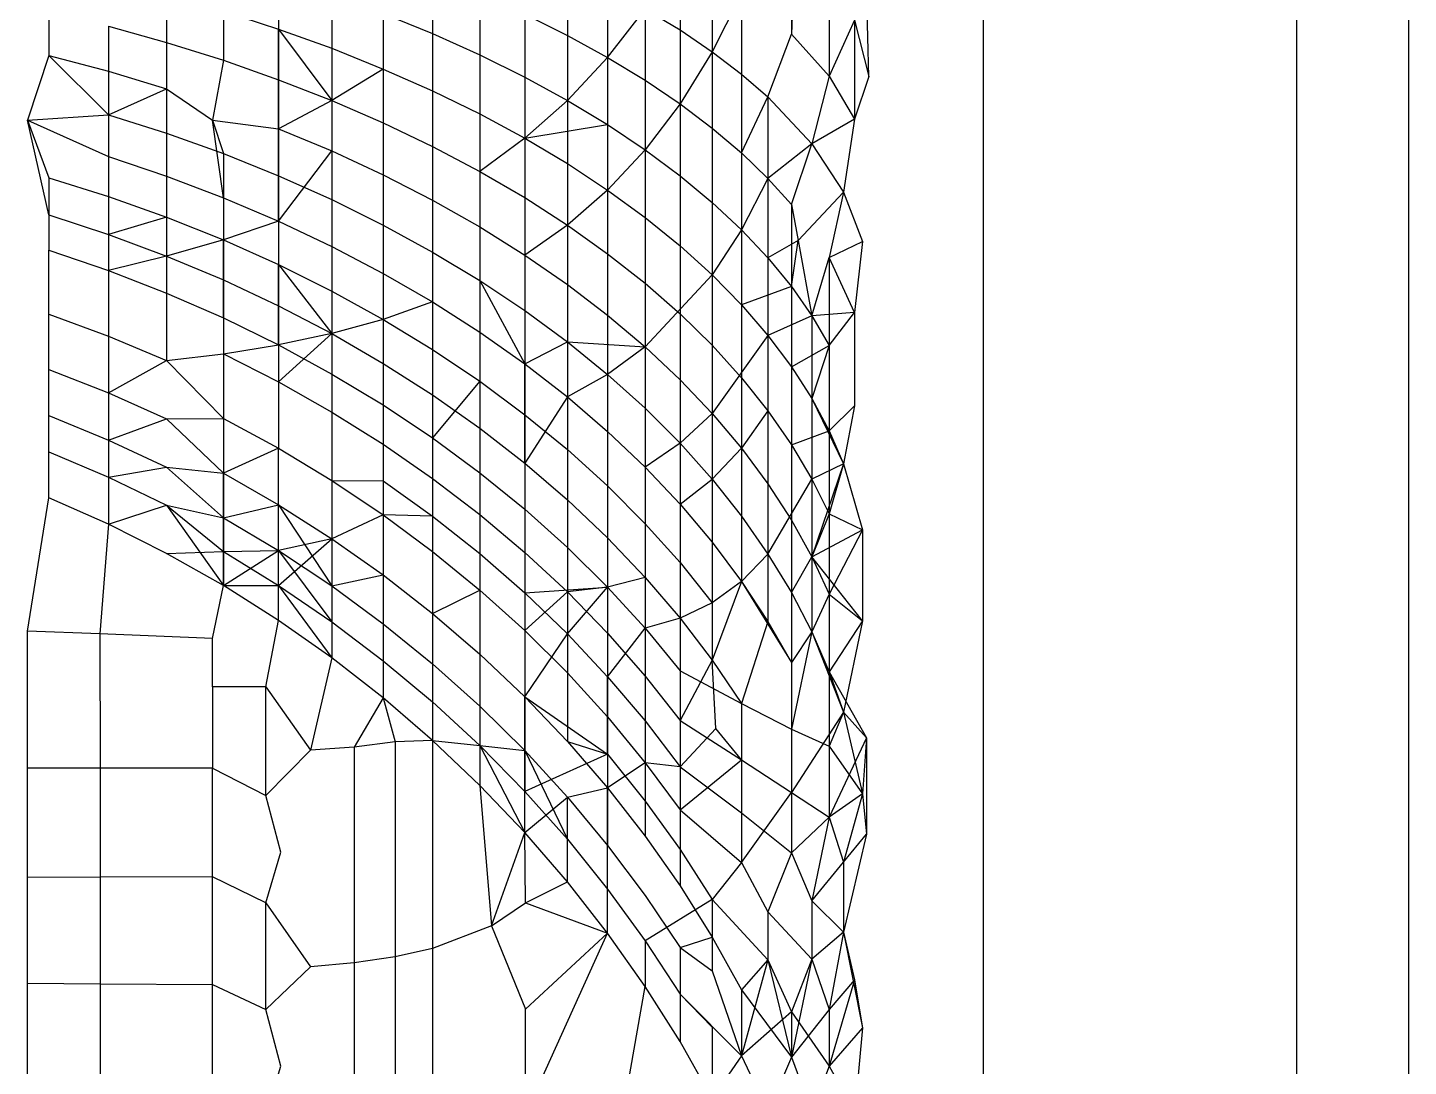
# Model space of a CAD drawing. Header units: inches. Extents: x 17 to 4615, y 5 to 3256.
# Drawn here: x 1650.593 to 1651.632, y 2416.099 to 2416.881 of the extents above; entities that cross this region are included whole.
import ezdxf

# ---------------------------------------------------------------- set-up
doc = ezdxf.new("R2010")
doc.units = ezdxf.units.IN
doc.header["$MEASUREMENT"] = 0

msp = doc.modelspace()

# ---------------------------------------------------------------- linework, layer by layer
for p, q in [((1651.6324, 2589.9496), (1651.6324, 2243.9862)), ((1651.5483, 2589.9138), (1651.5483, 2244.0227)), ((1651.3124, 2589.8133), (1651.3124, 2244.1249)), ((1651.1681, 2416.9421), (1651.1681, 2416.8762)), ((1651.0843, 2416.9359), (1651.0843, 2416.8794)), ((1650.7821, 2416.9193), (1650.7821, 2416.8801)), ((1650.8981, 2416.9209), (1650.8981, 2416.8767)), ((1650.9996, 2416.9254), (1650.9996, 2416.8753)), ((1651.1085, 2416.9216), (1651.1085, 2416.863)), ((1651.0298, 2416.9106), (1651.0298, 2416.8588)), ((1651.1697, 2416.9151), (1651.1681, 2416.8762)), ((1651.1966, 2416.9148), (1651.1966, 2416.8446)), ((1651.2265, 2416.8443), (1651.2247, 2416.9124)), ((1650.6979, 2416.906), (1650.6979, 2416.87)), ((1650.8222, 2416.906), (1650.8222, 2416.8656)), ((1650.9337, 2416.9064), (1650.9337, 2416.8607)), ((1651.1305, 2416.9068), (1651.1085, 2416.863)), ((1651.1305, 2416.9068), (1651.1305, 2416.8462)), ((1650.6092, 2416.8933), (1650.6092, 2416.8602)), ((1650.7406, 2416.8936), (1650.7406, 2416.8566)), ((1650.7406, 2416.8936), (1650.7821, 2416.8801)), ((1650.8609, 2416.8918), (1650.8609, 2416.85)), ((1650.8609, 2416.8918), (1650.8981, 2416.8767)), ((1650.9675, 2416.8912), (1650.9675, 2416.8439)), ((1650.9675, 2416.8912), (1650.9996, 2416.8753)), ((1651.0298, 2416.8588), (1651.058, 2416.8952)), ((1651.058, 2416.8952), (1651.058, 2416.8416)), ((1651.058, 2416.8952), (1651.0843, 2416.8794)), ((1650.6541, 2416.8823), (1650.6541, 2416.8483)), ((1650.6541, 2416.8823), (1650.6979, 2416.87)), ((1650.7821, 2416.8801), (1650.7821, 2416.842)), ((1650.7821, 2416.8801), (1650.8222, 2416.8656)), ((1650.7821, 2416.8051), (1650.7821, 2416.8801)), ((1650.7821, 2416.8801), (1650.8222, 2416.8263)), ((1651.0843, 2416.8794), (1651.0843, 2416.8239)), ((1651.0843, 2416.8794), (1651.1085, 2416.863)), ((1651.2157, 2416.8869), (1651.1966, 2416.8446)), ((1651.2157, 2416.8869), (1651.2157, 2416.8122)), ((1651.2157, 2416.8869), (1651.2265, 2416.8443)), ((1650.6979, 2416.87), (1650.6979, 2416.8352)), ((1650.6979, 2416.87), (1650.7406, 2416.8566)), ((1650.8981, 2416.8767), (1650.8981, 2416.8336)), ((1650.8981, 2416.8767), (1650.9337, 2416.8607)), ((1650.9996, 2416.8753), (1650.9996, 2416.8264)), ((1650.9996, 2416.8753), (1651.0298, 2416.8588)), ((1651.1504, 2416.8291), (1651.1681, 2416.8762)), ((1651.1681, 2416.8762), (1651.1966, 2416.8446)), ((1650.6092, 2416.8602), (1650.5933, 2416.8115)), ((1650.6092, 2416.8602), (1650.6541, 2416.8483)), ((1650.6541, 2416.8156), (1650.6092, 2416.8602)), ((1650.7406, 2416.8566), (1650.7324, 2416.8115)), ((1650.7406, 2416.8566), (1650.7821, 2416.842)), ((1650.8222, 2416.8656), (1650.8222, 2416.8263)), ((1650.8222, 2416.8656), (1650.8609, 2416.85)), ((1650.9337, 2416.8607), (1650.9337, 2416.8162)), ((1650.9337, 2416.8607), (1650.9675, 2416.8439)), ((1650.9996, 2416.8264), (1651.0298, 2416.8588)), ((1651.0298, 2416.8588), (1651.0298, 2416.8082)), ((1651.0298, 2416.8588), (1651.058, 2416.8416)), ((1651.1085, 2416.863), (1651.0843, 2416.8239)), ((1651.1085, 2416.863), (1651.1085, 2416.8056)), ((1651.1085, 2416.863), (1651.1305, 2416.8462)), ((1650.6541, 2416.8483), (1650.6541, 2416.8156)), ((1650.6541, 2416.8483), (1650.6979, 2416.8352)), ((1650.8609, 2416.85), (1650.8222, 2416.8263)), ((1650.8609, 2416.85), (1650.8609, 2416.8095)), ((1650.8609, 2416.85), (1650.8981, 2416.8336)), ((1651.1305, 2416.8462), (1651.1305, 2416.7869)), ((1651.1305, 2416.8462), (1651.1504, 2416.8291)), ((1650.6541, 2416.8156), (1650.6979, 2416.8352)), ((1650.6979, 2416.8352), (1650.6979, 2416.8016)), ((1650.6979, 2416.8352), (1650.7324, 2416.8115)), ((1650.7821, 2416.842), (1650.7821, 2416.8051)), ((1650.7821, 2416.842), (1650.8222, 2416.8263)), ((1650.9675, 2416.8439), (1650.9675, 2416.7979)), ((1650.9675, 2416.8439), (1650.9996, 2416.8264)), ((1651.058, 2416.8416), (1651.058, 2416.7893)), ((1651.058, 2416.8416), (1651.0843, 2416.8239)), ((1651.1966, 2416.8446), (1651.1835, 2416.7937)), ((1651.1966, 2416.8446), (1651.2157, 2416.8122)), ((1651.2265, 2416.8443), (1651.2157, 2416.8122)), ((1650.8222, 2416.8263), (1650.7821, 2416.8051)), ((1650.8222, 2416.8263), (1650.8222, 2416.7883)), ((1650.8222, 2416.8263), (1650.8609, 2416.8095)), ((1650.8981, 2416.8336), (1650.8981, 2416.7917)), ((1650.8981, 2416.8336), (1650.9337, 2416.8162)), ((1650.9675, 2416.7979), (1650.9996, 2416.8264)), ((1650.9996, 2416.8264), (1650.9996, 2416.7788)), ((1650.9996, 2416.8264), (1651.0298, 2416.8082)), ((1651.1305, 2416.7869), (1651.1504, 2416.8291)), ((1651.1504, 2416.8291), (1651.1504, 2416.7677)), ((1651.1504, 2416.8291), (1651.1835, 2416.7937)), ((1650.5933, 2416.8115), (1650.6541, 2416.8156)), ((1650.6541, 2416.8156), (1650.6541, 2416.7842)), ((1650.6541, 2416.8156), (1650.6979, 2416.8016)), ((1650.6541, 2416.8156), (1650.6541, 2416.7541)), ((1650.9337, 2416.8162), (1650.9337, 2416.7729)), ((1650.9337, 2416.8162), (1650.9675, 2416.7979)), ((1651.0843, 2416.8239), (1651.058, 2416.7893)), ((1651.0843, 2416.8239), (1651.0843, 2416.7697)), ((1651.0843, 2416.8239), (1651.1085, 2416.8056)), ((1650.5933, 2416.8115), (1650.6092, 2416.7682)), ((1650.5933, 2416.8115), (1650.6541, 2416.7842)), ((1650.6092, 2416.7402), (1650.5933, 2416.8115)), ((1650.7324, 2416.8115), (1650.7406, 2416.7863)), ((1650.7324, 2416.8115), (1650.7821, 2416.8051)), ((1650.7406, 2416.7531), (1650.7324, 2416.8115)), ((1650.7821, 2416.8051), (1650.7821, 2416.7696)), ((1650.7821, 2416.8051), (1650.8222, 2416.7883)), ((1650.7821, 2416.7355), (1650.7821, 2416.8051)), ((1650.8609, 2416.8095), (1650.8609, 2416.7703)), ((1650.8609, 2416.8095), (1650.8981, 2416.7917)), ((1650.9675, 2416.7979), (1651.0298, 2416.8082)), ((1651.0298, 2416.8082), (1651.0298, 2416.7589)), ((1651.0298, 2416.8082), (1651.058, 2416.7893)), ((1651.1085, 2416.8056), (1651.1085, 2416.7496)), ((1651.1085, 2416.8056), (1651.1305, 2416.7869)), ((1651.2157, 2416.8122), (1651.1835, 2416.7937)), ((1651.2157, 2416.8122), (1651.2073, 2416.7573)), ((1650.6979, 2416.8016), (1650.6979, 2416.7693)), ((1650.6979, 2416.8016), (1650.7406, 2416.7863)), ((1650.9675, 2416.7979), (1650.9337, 2416.7729)), ((1650.9675, 2416.7979), (1650.9675, 2416.7532)), ((1650.9675, 2416.7979), (1650.9996, 2416.7788)), ((1651.1835, 2416.7937), (1651.1504, 2416.7677)), ((1651.1681, 2416.7481), (1651.1835, 2416.7937)), ((1651.1835, 2416.7937), (1651.2073, 2416.7573)), ((1650.6541, 2416.7842), (1650.6541, 2416.7541)), ((1650.6541, 2416.7842), (1650.6979, 2416.7693)), ((1650.7406, 2416.7863), (1650.7406, 2416.7531)), ((1650.7406, 2416.7863), (1650.7821, 2416.7696)), ((1650.7821, 2416.7355), (1650.8222, 2416.7883)), ((1650.8222, 2416.7883), (1650.8222, 2416.7517)), ((1650.8222, 2416.7883), (1650.8609, 2416.7703)), ((1650.8981, 2416.7917), (1650.8981, 2416.7512)), ((1650.8981, 2416.7917), (1650.9337, 2416.7729)), ((1651.058, 2416.7893), (1651.0298, 2416.7589)), ((1651.058, 2416.7893), (1651.058, 2416.7383)), ((1651.058, 2416.7893), (1651.0843, 2416.7697)), ((1651.1305, 2416.7869), (1651.1305, 2416.7289)), ((1651.1305, 2416.7869), (1651.1504, 2416.7677)), ((1650.9337, 2416.7729), (1650.9337, 2416.7311)), ((1650.9337, 2416.7729), (1650.9675, 2416.7532)), ((1650.9996, 2416.7788), (1650.9996, 2416.7325)), ((1650.9996, 2416.7788), (1651.0298, 2416.7589)), ((1650.6092, 2416.7682), (1650.6092, 2416.7402)), ((1650.6092, 2416.7682), (1650.6541, 2416.7541)), ((1650.6979, 2416.7693), (1650.6979, 2416.7385)), ((1650.6979, 2416.7693), (1650.7406, 2416.7531)), ((1650.7821, 2416.7696), (1650.7821, 2416.7355)), ((1650.7821, 2416.7696), (1650.8222, 2416.7517)), ((1650.8609, 2416.7703), (1650.8609, 2416.7325)), ((1650.8609, 2416.7703), (1650.8981, 2416.7512)), ((1651.0843, 2416.7697), (1651.0843, 2416.7169)), ((1651.0843, 2416.7697), (1651.1085, 2416.7496)), ((1651.1504, 2416.7677), (1651.1305, 2416.7289)), ((1651.1504, 2416.7677), (1651.1504, 2416.7078)), ((1651.1504, 2416.7677), (1651.1681, 2416.7481)), ((1650.6541, 2416.7541), (1650.6541, 2416.7255)), ((1650.6541, 2416.7541), (1650.6979, 2416.7385)), ((1650.7406, 2416.7531), (1650.7406, 2416.7214)), ((1650.7406, 2416.7531), (1650.7821, 2416.7355)), ((1650.9675, 2416.7532), (1650.9675, 2416.7099)), ((1650.9675, 2416.7532), (1650.9996, 2416.7325)), ((1651.0298, 2416.7589), (1650.9996, 2416.7325)), ((1651.0298, 2416.7589), (1651.0298, 2416.711)), ((1651.0298, 2416.7589), (1651.058, 2416.7383)), ((1651.2073, 2416.7573), (1651.1731, 2416.721)), ((1651.2073, 2416.7573), (1651.1966, 2416.708)), ((1651.2073, 2416.7573), (1651.2217, 2416.7201)), ((1650.8222, 2416.7517), (1650.8222, 2416.7165)), ((1650.8222, 2416.7517), (1650.8609, 2416.7325)), ((1650.8981, 2416.7512), (1650.8981, 2416.7122)), ((1650.8981, 2416.7512), (1650.9337, 2416.7311)), ((1651.1085, 2416.7496), (1651.1085, 2416.695)), ((1651.1085, 2416.7496), (1651.1305, 2416.7289)), ((1651.1681, 2416.7481), (1651.1681, 2416.6862)), ((1651.1681, 2416.7481), (1651.1731, 2416.721)), ((1650.6092, 2416.7402), (1650.6092, 2416.7137)), ((1650.6092, 2416.7402), (1650.6541, 2416.7255)), ((1650.6979, 2416.7385), (1650.6541, 2416.7255)), ((1650.6979, 2416.7385), (1650.6979, 2416.7091)), ((1650.6979, 2416.7385), (1650.7406, 2416.7214)), ((1650.7821, 2416.7355), (1650.7406, 2416.7214)), ((1650.7821, 2416.7355), (1650.7821, 2416.7028)), ((1650.7821, 2416.7355), (1650.8222, 2416.7165)), ((1650.8609, 2416.7325), (1650.8609, 2416.6962)), ((1650.8609, 2416.7325), (1650.8981, 2416.7122)), ((1650.8609, 2416.7325), (1650.8609, 2416.6615)), ((1650.9996, 2416.7325), (1650.9675, 2416.7099)), ((1650.9996, 2416.7325), (1650.9996, 2416.6878)), ((1650.9996, 2416.7325), (1651.0298, 2416.711)), ((1651.058, 2416.7383), (1651.058, 2416.6887)), ((1651.058, 2416.7383), (1651.0843, 2416.7169)), ((1650.6541, 2416.7255), (1650.6541, 2416.6983)), ((1650.6541, 2416.7255), (1650.6979, 2416.7091)), ((1650.7406, 2416.7214), (1650.6979, 2416.7091)), ((1650.7406, 2416.7214), (1650.7406, 2416.6912)), ((1650.7406, 2416.7214), (1650.7821, 2416.7028)), ((1650.7406, 2416.6626), (1650.7406, 2416.7214)), ((1650.9337, 2416.7311), (1650.9337, 2416.6907)), ((1650.9337, 2416.7311), (1650.9675, 2416.7099)), ((1651.1305, 2416.7289), (1651.1085, 2416.695)), ((1651.1305, 2416.7289), (1651.1305, 2416.6724)), ((1651.1305, 2416.7289), (1651.1504, 2416.7078)), ((1651.1731, 2416.721), (1651.1504, 2416.7078)), ((1651.1681, 2416.6862), (1651.1731, 2416.721)), ((1651.1731, 2416.721), (1651.1835, 2416.6642)), ((1650.6092, 2416.7137), (1650.6541, 2416.6983)), ((1650.6092, 2416.6654), (1650.6092, 2416.7137)), ((1650.8222, 2416.7165), (1650.8222, 2416.6828)), ((1650.8222, 2416.7165), (1650.8609, 2416.6962)), ((1650.8222, 2416.7165), (1650.8222, 2416.6508)), ((1650.8981, 2416.7122), (1650.8981, 2416.6747)), ((1650.8981, 2416.7122), (1650.9337, 2416.6907)), ((1651.0298, 2416.711), (1651.0298, 2416.6647)), ((1651.0298, 2416.711), (1651.058, 2416.6887)), ((1651.0843, 2416.7169), (1651.0843, 2416.6657)), ((1651.0843, 2416.7169), (1651.1085, 2416.695)), ((1651.1966, 2416.708), (1651.2217, 2416.7201)), ((1651.2217, 2416.7201), (1651.2157, 2416.6668)), ((1650.6979, 2416.7091), (1650.6541, 2416.6983)), ((1650.6979, 2416.7091), (1650.6979, 2416.6813)), ((1650.6979, 2416.7091), (1650.7406, 2416.6912)), ((1650.7821, 2416.7028), (1650.7821, 2416.6717)), ((1650.7821, 2416.7028), (1650.8222, 2416.6828)), ((1650.7821, 2416.6423), (1650.7821, 2416.7028)), ((1650.7821, 2416.7028), (1650.8222, 2416.6508)), ((1650.9675, 2416.7099), (1650.9675, 2416.6682)), ((1650.9675, 2416.7099), (1650.9996, 2416.6878)), ((1651.1504, 2416.7078), (1651.1504, 2416.6494)), ((1651.1504, 2416.7078), (1651.1681, 2416.6862)), ((1651.1835, 2416.6642), (1651.1966, 2416.708)), ((1651.1966, 2416.708), (1651.1966, 2416.6419)), ((1651.2157, 2416.6668), (1651.1966, 2416.708)), ((1650.6541, 2416.6983), (1650.6541, 2416.6489)), ((1650.6541, 2416.6983), (1650.6979, 2416.6813)), ((1650.7406, 2416.6912), (1650.7406, 2416.6626)), ((1650.7406, 2416.6912), (1650.7821, 2416.6717)), ((1650.8609, 2416.6962), (1650.8609, 2416.6615)), ((1650.8609, 2416.6962), (1650.8981, 2416.6747)), ((1650.9337, 2416.6907), (1650.9337, 2416.6519)), ((1650.9337, 2416.6907), (1650.9675, 2416.6682)), ((1650.9337, 2416.6907), (1650.9675, 2416.6281)), ((1651.1085, 2416.695), (1651.058, 2416.6408)), ((1651.1085, 2416.695), (1651.1085, 2416.642)), ((1651.1085, 2416.695), (1651.1305, 2416.6724)), ((1650.6979, 2416.6813), (1650.6979, 2416.6305)), ((1650.6979, 2416.6813), (1650.7406, 2416.6626)), ((1650.8222, 2416.6828), (1650.8222, 2416.6508)), ((1650.8222, 2416.6828), (1650.8609, 2416.6615)), ((1650.9996, 2416.6878), (1650.9996, 2416.6446)), ((1650.9996, 2416.6878), (1651.0298, 2416.6647)), ((1651.058, 2416.6887), (1651.058, 2416.6408)), ((1651.058, 2416.6887), (1651.0843, 2416.6657)), ((1651.1681, 2416.6862), (1651.1305, 2416.6724)), ((1651.1681, 2416.6862), (1651.1681, 2416.6258)), ((1651.1681, 2416.6862), (1651.1835, 2416.6642)), ((1650.7821, 2416.6717), (1650.7821, 2416.6423)), ((1650.7821, 2416.6717), (1650.8222, 2416.6508)), ((1650.8981, 2416.6747), (1650.8609, 2416.6615)), ((1650.8981, 2416.6747), (1650.8981, 2416.6388)), ((1650.8981, 2416.6747), (1650.9337, 2416.6519)), ((1651.1305, 2416.6724), (1651.1305, 2416.6176)), ((1651.1305, 2416.6724), (1651.1504, 2416.6494)), ((1650.6092, 2416.6654), (1650.6541, 2416.6489)), ((1650.6092, 2416.6237), (1650.6092, 2416.6654)), ((1650.7406, 2416.6626), (1650.7406, 2416.6356)), ((1650.7406, 2416.6626), (1650.7821, 2416.6423)), ((1650.8609, 2416.6615), (1650.8222, 2416.6508)), ((1650.8609, 2416.6615), (1650.8609, 2416.6284)), ((1650.8609, 2416.6615), (1650.8981, 2416.6388)), ((1650.9675, 2416.6682), (1650.9675, 2416.6281)), ((1650.9675, 2416.6682), (1650.9996, 2416.6446)), ((1651.0298, 2416.6647), (1651.0298, 2416.62)), ((1651.0298, 2416.6647), (1651.058, 2416.6408)), ((1651.0843, 2416.6657), (1651.0843, 2416.6161)), ((1651.0843, 2416.6657), (1651.1085, 2416.642)), ((1651.1835, 2416.6642), (1651.1504, 2416.6494)), ((1651.2157, 2416.6668), (1651.1835, 2416.6642)), ((1651.1835, 2416.6642), (1651.1835, 2416.6019)), ((1651.1835, 2416.6642), (1651.1966, 2416.6419)), ((1651.1966, 2416.6419), (1651.2157, 2416.6668)), ((1651.2157, 2416.6668), (1651.2157, 2416.5965)), ((1650.6541, 2416.6489), (1650.6979, 2416.6305)), ((1650.6541, 2416.6489), (1650.6541, 2416.6062)), ((1650.8222, 2416.6508), (1650.7821, 2416.6423)), ((1650.7821, 2416.6145), (1650.8222, 2416.6508)), ((1650.8222, 2416.6508), (1650.8222, 2416.6204)), ((1650.8222, 2416.6508), (1650.8609, 2416.6284)), ((1650.9337, 2416.6519), (1650.9337, 2416.6149)), ((1650.9337, 2416.6519), (1650.9675, 2416.6281)), ((1651.1504, 2416.6494), (1651.1085, 2416.5907)), ((1651.1504, 2416.6494), (1651.1504, 2416.5927)), ((1651.1504, 2416.6494), (1651.1681, 2416.6258)), ((1650.7406, 2416.6356), (1650.7821, 2416.6423)), ((1650.7821, 2416.6423), (1650.7821, 2416.6145)), ((1650.7821, 2416.6423), (1650.8222, 2416.6204)), ((1650.8981, 2416.6388), (1650.8981, 2416.6047)), ((1650.8981, 2416.6388), (1650.9337, 2416.6149)), ((1650.9675, 2416.6281), (1650.9996, 2416.6446)), ((1650.9996, 2416.6446), (1650.9996, 2416.6031)), ((1650.9996, 2416.6446), (1651.0298, 2416.62)), ((1650.9996, 2416.6446), (1651.058, 2416.6408)), ((1651.058, 2416.6408), (1651.0298, 2416.62)), ((1651.058, 2416.6408), (1651.058, 2416.5946)), ((1651.058, 2416.6408), (1651.0843, 2416.6161)), ((1651.1085, 2416.642), (1651.1085, 2416.5907)), ((1651.1085, 2416.642), (1651.1305, 2416.6176)), ((1651.1681, 2416.6258), (1651.1966, 2416.6419)), ((1651.1966, 2416.6419), (1651.1835, 2416.6019)), ((1651.1966, 2416.6419), (1651.1966, 2416.5776)), ((1650.6541, 2416.6062), (1650.6979, 2416.6305)), ((1650.6979, 2416.6305), (1650.7406, 2416.6356)), ((1650.6979, 2416.6305), (1650.7406, 2416.587)), ((1650.7406, 2416.6356), (1650.7821, 2416.6145)), ((1650.7406, 2416.6356), (1650.7406, 2416.587)), ((1650.8609, 2416.6284), (1650.8609, 2416.5971)), ((1650.8609, 2416.6284), (1650.8981, 2416.6047)), ((1650.9675, 2416.6281), (1650.9675, 2416.5897)), ((1650.9675, 2416.6281), (1650.9996, 2416.6031)), ((1650.9675, 2416.5532), (1650.9675, 2416.6281)), ((1650.6092, 2416.6237), (1650.6541, 2416.6062)), ((1650.6092, 2416.5891), (1650.6092, 2416.6237)), ((1650.8222, 2416.6204), (1650.8222, 2416.5918)), ((1650.8222, 2416.6204), (1650.8609, 2416.5971)), ((1651.0298, 2416.62), (1650.9996, 2416.6031)), ((1651.0298, 2416.62), (1651.0298, 2416.5771)), ((1651.0298, 2416.62), (1651.058, 2416.5946)), ((1651.1305, 2416.6176), (1651.1305, 2416.5645)), ((1651.1305, 2416.6176), (1651.1504, 2416.5927)), ((1651.1681, 2416.6258), (1651.1681, 2416.5672)), ((1651.1681, 2416.6258), (1651.1835, 2416.6019)), ((1650.7821, 2416.6145), (1650.7821, 2416.5645)), ((1650.7821, 2416.6145), (1650.8222, 2416.5918)), ((1650.9337, 2416.6149), (1650.8981, 2416.5723)), ((1650.9337, 2416.6149), (1650.9337, 2416.5796)), ((1650.9337, 2416.6149), (1650.9675, 2416.5897)), ((1650.9337, 2416.6149), (1650.9337, 2416.5461)), ((1651.0843, 2416.6161), (1651.0843, 2416.5683)), ((1651.0843, 2416.6161), (1651.1085, 2416.5907)), ((1650.6541, 2416.6062), (1650.6979, 2416.5867)), ((1650.6541, 2416.6062), (1650.6541, 2416.5707)), ((1650.8609, 2416.5971), (1650.8609, 2416.5676)), ((1650.8609, 2416.5971), (1650.8981, 2416.5723)), ((1650.8981, 2416.6047), (1650.8981, 2416.5723)), ((1650.8981, 2416.6047), (1650.9337, 2416.5796)), ((1650.9996, 2416.6031), (1650.9675, 2416.5532)), ((1650.9996, 2416.6031), (1650.9996, 2416.5635)), ((1650.9996, 2416.6031), (1651.0298, 2416.5771)), ((1651.1835, 2416.6019), (1651.1835, 2416.5413)), ((1651.1835, 2416.6019), (1651.1966, 2416.5776)), ((1651.1835, 2416.6019), (1651.2073, 2416.5529)), ((1651.2157, 2416.5965), (1651.1966, 2416.5776)), ((1651.2157, 2416.5965), (1651.2073, 2416.5529)), ((1650.6092, 2416.5891), (1650.6541, 2416.5707)), ((1650.6092, 2416.5618), (1650.6092, 2416.5891)), ((1650.6541, 2416.5707), (1650.6979, 2416.5867)), ((1650.6979, 2416.5867), (1650.7406, 2416.587)), ((1650.6979, 2416.5867), (1650.7406, 2416.5457)), ((1650.7406, 2416.587), (1650.7821, 2416.5645)), ((1650.7406, 2416.587), (1650.7406, 2416.5457)), ((1650.8222, 2416.5918), (1650.8222, 2416.5402)), ((1650.8222, 2416.5918), (1650.8609, 2416.5676)), ((1650.9675, 2416.5897), (1650.9675, 2416.5532)), ((1650.9675, 2416.5897), (1650.9996, 2416.5635)), ((1651.058, 2416.5946), (1651.058, 2416.5502)), ((1651.058, 2416.5946), (1651.0843, 2416.5683)), ((1651.1085, 2416.5907), (1651.0843, 2416.5683)), ((1651.1085, 2416.5907), (1651.1085, 2416.5412)), ((1651.1085, 2416.5907), (1651.1305, 2416.5645)), ((1651.1504, 2416.5927), (1651.1305, 2416.5645)), ((1651.1504, 2416.5927), (1651.1504, 2416.5378)), ((1651.1504, 2416.5927), (1651.1681, 2416.5672)), ((1650.9337, 2416.5796), (1650.9337, 2416.5461)), ((1650.9337, 2416.5796), (1650.9675, 2416.5532)), ((1651.0298, 2416.5771), (1651.0298, 2416.5361)), ((1651.0298, 2416.5771), (1651.058, 2416.5502)), ((1651.1681, 2416.5672), (1651.1966, 2416.5776)), ((1651.1966, 2416.5776), (1651.1966, 2416.5151)), ((1651.1966, 2416.5776), (1651.2073, 2416.5529)), ((1650.6541, 2416.5707), (1650.6979, 2416.5503)), ((1650.6541, 2416.5707), (1650.6541, 2416.5427)), ((1650.8609, 2416.5676), (1650.8609, 2416.54)), ((1650.8609, 2416.5676), (1650.8981, 2416.5418)), ((1650.8609, 2416.5676), (1650.8609, 2416.5143)), ((1650.8981, 2416.5723), (1650.8981, 2416.5418)), ((1650.8981, 2416.5723), (1650.9337, 2416.5461)), ((1650.8981, 2416.5723), (1650.8981, 2416.5133)), ((1651.0843, 2416.5683), (1651.058, 2416.5502)), ((1651.0843, 2416.5683), (1651.0843, 2416.5223)), ((1651.0843, 2416.5683), (1651.1085, 2416.5412)), ((1651.1681, 2416.5672), (1651.1681, 2416.5105)), ((1651.1681, 2416.5672), (1651.1835, 2416.5413)), ((1650.6092, 2416.5618), (1650.6541, 2416.5427)), ((1650.6092, 2416.5272), (1650.6092, 2416.5618)), ((1650.7821, 2416.5645), (1650.7406, 2416.5457)), ((1650.7821, 2416.5645), (1650.8222, 2416.5402)), ((1650.7821, 2416.522), (1650.7821, 2416.5645)), ((1650.9996, 2416.5635), (1650.9996, 2416.5257)), ((1650.9996, 2416.5635), (1651.0298, 2416.5361)), ((1651.1305, 2416.5645), (1651.1085, 2416.5412)), ((1651.1305, 2416.5645), (1651.1305, 2416.5134)), ((1651.1305, 2416.5645), (1651.1504, 2416.5378)), ((1650.6541, 2416.5427), (1650.6979, 2416.5503)), ((1650.6979, 2416.5503), (1650.7406, 2416.5122)), ((1650.6979, 2416.5503), (1650.7406, 2416.5457)), ((1650.7406, 2416.5457), (1650.7821, 2416.522)), ((1650.7406, 2416.5122), (1650.7406, 2416.5457)), ((1650.7406, 2416.5457), (1650.7406, 2416.4868)), ((1650.9337, 2416.5461), (1650.9337, 2416.5147)), ((1650.9337, 2416.5461), (1650.9675, 2416.5187)), ((1650.9675, 2416.5532), (1650.9675, 2416.5187)), ((1650.9675, 2416.5532), (1650.9996, 2416.5257)), ((1651.058, 2416.5502), (1651.058, 2416.5077)), ((1651.058, 2416.5502), (1651.0843, 2416.5223)), ((1651.2073, 2416.5529), (1651.1835, 2416.4828)), ((1651.2073, 2416.5529), (1651.1835, 2416.5413)), ((1651.2073, 2416.5529), (1651.1966, 2416.5151)), ((1651.2073, 2416.5529), (1651.2217, 2416.503)), ((1650.6541, 2416.5427), (1650.6979, 2416.5216)), ((1650.6541, 2416.5427), (1650.6541, 2416.5073)), ((1650.8222, 2416.5402), (1650.8609, 2416.5143)), ((1650.8222, 2416.5402), (1650.8609, 2416.54)), ((1650.8222, 2416.5402), (1650.8222, 2416.4964)), ((1650.8609, 2416.54), (1650.8609, 2416.5143)), ((1650.8609, 2416.54), (1650.8981, 2416.5133)), ((1650.8981, 2416.5418), (1650.8981, 2416.5133)), ((1650.8981, 2416.5418), (1650.9337, 2416.5147)), ((1651.0298, 2416.5361), (1651.0298, 2416.497)), ((1651.0298, 2416.5361), (1651.058, 2416.5077)), ((1651.0843, 2416.5223), (1651.1085, 2416.5412)), ((1651.1085, 2416.5412), (1651.1085, 2416.4937)), ((1651.1085, 2416.5412), (1651.1305, 2416.5134)), ((1651.1504, 2416.4849), (1651.1835, 2416.5413)), ((1651.1504, 2416.5378), (1651.1504, 2416.4849)), ((1651.1504, 2416.5378), (1651.1681, 2416.5105)), ((1651.1835, 2416.5413), (1651.1835, 2416.4828)), ((1651.1835, 2416.5413), (1651.1966, 2416.5151)), ((1650.5933, 2416.4268), (1650.6092, 2416.5272)), ((1650.6541, 2416.5073), (1650.6092, 2416.5272)), ((1650.9996, 2416.5257), (1650.9996, 2416.4899)), ((1650.9996, 2416.5257), (1651.0298, 2416.497)), ((1650.6541, 2416.5073), (1650.6979, 2416.5216)), ((1650.6979, 2416.5216), (1650.7406, 2416.4868)), ((1650.6979, 2416.5216), (1650.7406, 2416.5122)), ((1650.6979, 2416.5216), (1650.7406, 2416.4611)), ((1650.7406, 2416.5122), (1650.7821, 2416.522)), ((1650.7821, 2416.522), (1650.8222, 2416.4964)), ((1650.7821, 2416.522), (1650.8222, 2416.4609)), ((1650.7821, 2416.4875), (1650.7821, 2416.522)), ((1650.8609, 2416.5143), (1650.8222, 2416.4964)), ((1650.8609, 2416.5143), (1650.8981, 2416.4868)), ((1650.8981, 2416.5133), (1650.8609, 2416.5143)), ((1650.8609, 2416.5143), (1650.8609, 2416.4691)), ((1650.8981, 2416.5133), (1650.8981, 2416.4868)), ((1650.8981, 2416.5133), (1650.9337, 2416.4852)), ((1650.9337, 2416.5147), (1650.9337, 2416.4852)), ((1650.9337, 2416.5147), (1650.9675, 2416.4861)), ((1650.9675, 2416.5187), (1650.9675, 2416.4861)), ((1650.9675, 2416.5187), (1650.9996, 2416.4899)), ((1650.9675, 2416.5187), (1650.9675, 2416.4556)), ((1651.0843, 2416.5223), (1651.0843, 2416.4784)), ((1651.0843, 2416.5223), (1651.1085, 2416.4937)), ((1651.1305, 2416.5134), (1651.1305, 2416.4642)), ((1651.1305, 2416.5134), (1651.1504, 2416.4849)), ((1651.1966, 2416.5151), (1651.1835, 2416.4828)), ((1651.1966, 2416.5151), (1651.1966, 2416.4546)), ((1651.1966, 2416.5151), (1651.2217, 2416.503)), ((1650.6541, 2416.5073), (1650.6477, 2416.4247)), ((1650.6979, 2416.4853), (1650.6541, 2416.5073)), ((1650.7406, 2416.5122), (1650.7821, 2416.4875)), ((1650.7406, 2416.4611), (1650.7406, 2416.5122)), ((1650.7406, 2416.5122), (1650.7406, 2416.4868)), ((1651.058, 2416.5077), (1651.058, 2416.4673)), ((1651.058, 2416.5077), (1651.0843, 2416.4784)), ((1651.1681, 2416.5105), (1651.1681, 2416.4558)), ((1651.1681, 2416.5105), (1651.1835, 2416.4828)), ((1651.1835, 2416.4828), (1651.2217, 2416.503)), ((1651.2217, 2416.503), (1651.1966, 2416.4546)), ((1651.2217, 2416.503), (1651.2217, 2416.4345)), ((1650.8222, 2416.4964), (1650.7821, 2416.4875)), ((1650.7821, 2416.4613), (1650.8222, 2416.4964)), ((1650.8222, 2416.4964), (1650.8609, 2416.4691)), ((1650.8222, 2416.4964), (1650.8222, 2416.4609)), ((1651.0298, 2416.497), (1651.0298, 2416.46)), ((1651.0298, 2416.497), (1651.058, 2416.4673)), ((1651.1085, 2416.4937), (1651.1085, 2416.4482)), ((1651.1085, 2416.4937), (1651.1305, 2416.4642)), ((1650.6979, 2416.4853), (1650.7406, 2416.4868)), ((1650.7406, 2416.4611), (1650.6979, 2416.4853)), ((1650.7406, 2416.4611), (1650.7821, 2416.4875)), ((1650.7406, 2416.4868), (1650.7821, 2416.4875)), ((1650.7406, 2416.4868), (1650.7821, 2416.4613)), ((1650.7406, 2416.4868), (1650.7406, 2416.4611)), ((1650.7821, 2416.4875), (1650.8222, 2416.4609)), ((1650.7821, 2416.4875), (1650.8222, 2416.4339)), ((1650.7821, 2416.4613), (1650.7821, 2416.4875)), ((1650.8981, 2416.4868), (1650.9337, 2416.4578)), ((1650.8981, 2416.4868), (1650.8981, 2416.4401)), ((1650.9337, 2416.4852), (1650.9337, 2416.4578)), ((1650.9337, 2416.4852), (1650.9675, 2416.4556)), ((1650.9675, 2416.4861), (1650.9675, 2416.4556)), ((1650.9675, 2416.4861), (1650.9996, 2416.4563)), ((1650.9996, 2416.4899), (1650.9996, 2416.4563)), ((1650.9996, 2416.4899), (1651.0298, 2416.46)), ((1651.1504, 2416.4849), (1651.1305, 2416.4642)), ((1651.1504, 2416.4849), (1651.1504, 2416.4341)), ((1651.1504, 2416.4849), (1651.1681, 2416.4558)), ((1651.1681, 2416.4558), (1651.1835, 2416.4828)), ((1651.1835, 2416.4828), (1651.1835, 2416.4263)), ((1651.1835, 2416.4828), (1651.1966, 2416.4546)), ((1651.2217, 2416.4345), (1651.1835, 2416.4828)), ((1651.0843, 2416.4784), (1651.0843, 2416.4366)), ((1651.0843, 2416.4784), (1651.1085, 2416.4482)), ((1650.7324, 2416.4213), (1650.7406, 2416.4611)), ((1650.7406, 2416.4611), (1650.7821, 2416.4613)), ((1650.7821, 2416.4349), (1650.7406, 2416.4611)), ((1650.7821, 2416.4613), (1650.8222, 2416.4339)), ((1650.7821, 2416.4613), (1650.8222, 2416.4067)), ((1650.7821, 2416.4349), (1650.7821, 2416.4613)), ((1650.8222, 2416.4609), (1650.8609, 2416.4691)), ((1650.8609, 2416.4691), (1650.8981, 2416.4401)), ((1650.8609, 2416.4691), (1650.8609, 2416.4324)), ((1651.058, 2416.4673), (1651.0298, 2416.46)), ((1651.058, 2416.4673), (1651.058, 2416.429)), ((1651.058, 2416.4673), (1651.0843, 2416.4366)), ((1651.1305, 2416.4642), (1651.1085, 2416.4049)), ((1651.1305, 2416.4642), (1651.1085, 2416.4482)), ((1651.1305, 2416.4642), (1651.1504, 2416.4341)), ((1651.1305, 2416.4642), (1651.1681, 2416.4033)), ((1650.8222, 2416.4609), (1650.8609, 2416.4324)), ((1650.8222, 2416.4609), (1650.8222, 2416.4067)), ((1650.8981, 2416.4401), (1650.9337, 2416.4578)), ((1650.9337, 2416.4578), (1650.9675, 2416.4273)), ((1650.9337, 2416.4578), (1650.9337, 2416.4096)), ((1650.9675, 2416.4556), (1651.0298, 2416.46)), ((1650.9996, 2416.4563), (1650.9675, 2416.4273)), ((1650.9675, 2416.4556), (1650.9675, 2416.4273)), ((1650.9675, 2416.4556), (1650.9996, 2416.4247)), ((1651.0298, 2416.46), (1650.9996, 2416.4563)), ((1650.9996, 2416.4247), (1651.0298, 2416.46)), ((1650.9996, 2416.4563), (1650.9996, 2416.4247)), ((1650.9996, 2416.4563), (1651.0298, 2416.4252)), ((1651.0298, 2416.46), (1651.0298, 2416.4252)), ((1651.0298, 2416.46), (1651.058, 2416.429)), ((1651.1681, 2416.4558), (1651.1681, 2416.4033)), ((1651.1681, 2416.4558), (1651.1835, 2416.4263)), ((1651.1966, 2416.4546), (1651.1835, 2416.4263)), ((1651.1966, 2416.4546), (1651.1966, 2416.3963)), ((1651.1966, 2416.4546), (1651.2217, 2416.4345)), ((1651.1085, 2416.4482), (1651.0843, 2416.4366)), ((1651.1085, 2416.4482), (1651.1085, 2416.4049)), ((1650.7726, 2416.3848), (1650.7821, 2416.4349)), ((1650.8222, 2416.4067), (1650.7821, 2416.4349)), ((1650.8222, 2416.4339), (1650.8609, 2416.4046)), ((1650.8609, 2416.4324), (1650.8981, 2416.4023)), ((1650.8609, 2416.4324), (1650.8609, 2416.3765)), ((1650.8981, 2416.4401), (1650.9337, 2416.4096)), ((1650.8981, 2416.4401), (1650.8981, 2416.4023)), ((1651.0843, 2416.4366), (1651.058, 2416.429)), ((1651.0843, 2416.4366), (1651.0843, 2416.3969)), ((1651.0843, 2416.4366), (1651.1085, 2416.4049)), ((1651.1504, 2416.4341), (1651.1305, 2416.3724)), ((1651.1504, 2416.4341), (1651.1681, 2416.4033)), ((1651.2217, 2416.4345), (1651.1966, 2416.3963)), ((1651.2217, 2416.4345), (1651.2073, 2416.3659)), ((1650.6477, 2416.4247), (1650.5933, 2416.4268)), ((1650.5933, 2416.3237), (1650.5933, 2416.4268)), ((1650.7324, 2416.4213), (1650.6477, 2416.4247)), ((1650.6477, 2416.4247), (1650.6478, 2416.3237)), ((1650.7324, 2416.3848), (1650.7324, 2416.4213)), ((1650.9675, 2416.4273), (1650.9675, 2416.3774)), ((1650.9675, 2416.4273), (1650.9996, 2416.3954)), ((1650.9675, 2416.3774), (1650.9996, 2416.4247)), ((1650.9996, 2416.4247), (1650.9996, 2416.3954)), ((1650.9996, 2416.4247), (1651.0298, 2416.3925)), ((1651.0298, 2416.3925), (1651.058, 2416.429)), ((1651.0298, 2416.4252), (1651.0298, 2416.3925)), ((1651.0298, 2416.4252), (1651.058, 2416.3929)), ((1651.058, 2416.429), (1651.058, 2416.3929)), ((1651.058, 2416.429), (1651.0843, 2416.3969)), ((1651.1835, 2416.4263), (1651.1681, 2416.3531)), ((1651.1835, 2416.4263), (1651.1681, 2416.4033)), ((1651.1835, 2416.4263), (1651.1966, 2416.3963)), ((1651.1835, 2416.4263), (1651.2073, 2416.3659)), ((1650.9337, 2416.4096), (1650.9675, 2416.3774)), ((1650.9337, 2416.4096), (1650.9337, 2416.3407)), ((1650.8222, 2416.4067), (1650.8063, 2416.3371)), ((1650.8609, 2416.3765), (1650.8222, 2416.4067)), ((1650.8609, 2416.4046), (1650.8981, 2416.3735)), ((1650.8981, 2416.4023), (1650.9337, 2416.3704)), ((1650.8981, 2416.4023), (1650.8981, 2416.3445)), ((1651.1085, 2416.4049), (1651.0843, 2416.3596)), ((1651.1085, 2416.4049), (1651.1305, 2416.3724)), ((1651.1113, 2416.3536), (1651.1085, 2416.4049)), ((1651.1681, 2416.4033), (1651.1681, 2416.3531)), ((1650.9996, 2416.3954), (1650.9996, 2416.3438)), ((1650.9996, 2416.3954), (1651.0298, 2416.3622)), ((1651.0298, 2416.3925), (1651.0298, 2416.3622)), ((1651.0298, 2416.3925), (1651.058, 2416.3592)), ((1651.0298, 2416.3343), (1651.0298, 2416.3925)), ((1651.058, 2416.3929), (1651.058, 2416.3592)), ((1651.058, 2416.3929), (1651.0843, 2416.3596)), ((1651.0843, 2416.3969), (1651.0843, 2416.3596)), ((1651.0843, 2416.3969), (1651.1305, 2416.3724)), ((1651.1966, 2416.3963), (1651.1966, 2416.3403)), ((1651.1966, 2416.3963), (1651.2073, 2416.3659)), ((1651.1966, 2416.3963), (1651.2247, 2416.3465)), ((1650.7726, 2416.3848), (1650.7324, 2416.3848)), ((1650.7324, 2416.3848), (1650.7324, 2416.3237)), ((1650.7726, 2416.3032), (1650.7726, 2416.3848)), ((1650.7726, 2416.3848), (1650.8063, 2416.3371)), ((1650.8609, 2416.3765), (1650.839, 2416.3396)), ((1650.8981, 2416.3445), (1650.8609, 2416.3765)), ((1650.8609, 2416.3765), (1650.8699, 2416.3436)), ((1650.8981, 2416.3735), (1650.9337, 2416.3407)), ((1650.9337, 2416.3704), (1650.9675, 2416.3369)), ((1650.9675, 2416.3774), (1650.9996, 2416.3438)), ((1650.9675, 2416.3774), (1650.9675, 2416.3062)), ((1650.9675, 2416.3774), (1651.0298, 2416.3343)), ((1650.9675, 2416.3369), (1650.9675, 2416.3774)), ((1651.1305, 2416.3724), (1651.1305, 2416.33)), ((1651.1305, 2416.3724), (1651.1681, 2416.3531)), ((1651.0298, 2416.3622), (1651.0298, 2416.3343)), ((1651.0298, 2416.3622), (1651.058, 2416.3278)), ((1651.058, 2416.3592), (1651.058, 2416.3278)), ((1651.058, 2416.3592), (1651.0843, 2416.3247)), ((1651.0843, 2416.3596), (1651.0843, 2416.3247)), ((1651.0843, 2416.3596), (1651.1305, 2416.33)), ((1651.2073, 2416.3659), (1651.1681, 2416.3053)), ((1651.2073, 2416.3659), (1651.1966, 2416.3403)), ((1651.2073, 2416.3659), (1651.2217, 2416.3043)), ((1651.2073, 2416.3659), (1651.2247, 2416.3465)), ((1651.1113, 2416.3536), (1651.0843, 2416.3247)), ((1651.1305, 2416.33), (1651.1113, 2416.3536)), ((1651.1681, 2416.3531), (1651.1681, 2416.3053)), ((1651.1681, 2416.3531), (1651.1966, 2416.3403)), ((1650.8063, 2416.3371), (1650.7726, 2416.3032)), ((1650.839, 2416.3396), (1650.8063, 2416.3371)), ((1650.8699, 2416.3436), (1650.839, 2416.3396)), ((1650.839, 2416.3396), (1650.839, 2416.177)), ((1650.8981, 2416.3445), (1650.8699, 2416.3436)), ((1650.8699, 2416.3436), (1650.8699, 2416.1817)), ((1650.8981, 2416.3445), (1650.8979, 2416.188)), ((1650.9337, 2416.3107), (1650.8981, 2416.3445)), ((1650.8981, 2416.3445), (1650.9337, 2416.3407)), ((1650.9337, 2416.3407), (1650.9675, 2416.3062)), ((1650.9337, 2416.3407), (1650.9675, 2416.3369)), ((1650.9337, 2416.3407), (1650.9675, 2416.2752)), ((1650.9337, 2416.3407), (1650.9337, 2416.3107)), ((1650.9675, 2416.3369), (1650.9996, 2416.3019)), ((1650.9675, 2416.3369), (1650.9996, 2416.2701)), ((1650.9675, 2416.2752), (1650.9675, 2416.3369)), ((1650.9996, 2416.3438), (1651.0298, 2416.3088)), ((1650.9996, 2416.3438), (1651.0298, 2416.3343)), ((1651.2247, 2416.3465), (1651.1966, 2416.2867)), ((1651.1966, 2416.3403), (1651.1966, 2416.2867)), ((1651.1966, 2416.3403), (1651.2217, 2416.3043)), ((1651.2247, 2416.3465), (1651.2217, 2416.3043)), ((1651.2247, 2416.3465), (1651.2247, 2416.2739)), ((1651.0298, 2416.3343), (1650.9675, 2416.3062)), ((1651.0298, 2416.3343), (1651.0298, 2416.3088)), ((1651.0298, 2416.3343), (1651.058, 2416.2989)), ((1651.0298, 2416.3343), (1651.0298, 2416.2655)), ((1651.058, 2416.3278), (1651.0298, 2416.3088)), ((1651.058, 2416.3278), (1651.058, 2416.2989)), ((1651.058, 2416.3278), (1651.0843, 2416.2923)), ((1651.0843, 2416.3247), (1651.058, 2416.3278)), ((1651.0843, 2416.2923), (1651.1305, 2416.33)), ((1651.1305, 2416.33), (1651.1305, 2416.2901)), ((1651.1305, 2416.33), (1651.1681, 2416.3053)), ((1650.6478, 2416.3237), (1650.5933, 2416.3237)), ((1650.5933, 2416.2414), (1650.5933, 2416.3237)), ((1650.7324, 2416.3237), (1650.6478, 2416.3237)), ((1650.6478, 2416.3237), (1650.6478, 2416.2416)), ((1650.7324, 2416.2418), (1650.7324, 2416.3237)), ((1650.7324, 2416.3237), (1650.7726, 2416.3032)), ((1651.0843, 2416.3247), (1651.0843, 2416.2923)), ((1651.0843, 2416.3247), (1651.1305, 2416.2901)), ((1650.9675, 2416.2752), (1650.9337, 2416.3107)), ((1650.9337, 2416.3107), (1650.9425, 2416.205)), ((1650.9675, 2416.3062), (1650.9996, 2416.2701)), ((1650.9675, 2416.2752), (1650.9675, 2416.3062)), ((1650.9996, 2416.3019), (1651.0298, 2416.3088)), ((1651.0298, 2416.3088), (1651.058, 2416.2726)), ((1651.0298, 2416.2655), (1651.0298, 2416.3088)), ((1651.1305, 2416.2527), (1651.1681, 2416.3053)), ((1651.1681, 2416.3053), (1651.1681, 2416.26)), ((1651.1681, 2416.3053), (1651.1966, 2416.2867)), ((1650.7838, 2416.2604), (1650.7726, 2416.3032)), ((1650.9675, 2416.2752), (1650.9996, 2416.3019)), ((1650.9996, 2416.3019), (1651.0298, 2416.2655)), ((1650.9996, 2416.2381), (1650.9996, 2416.3019)), ((1651.058, 2416.2989), (1651.058, 2416.2726)), ((1651.058, 2416.2989), (1651.0843, 2416.2624)), ((1651.2217, 2416.3043), (1651.1966, 2416.2867)), ((1651.2217, 2416.3043), (1651.2073, 2416.2528)), ((1651.2217, 2416.3043), (1651.2247, 2416.2739)), ((1651.0843, 2416.2923), (1651.0843, 2416.2624)), ((1651.0843, 2416.2923), (1651.1305, 2416.2527)), ((1651.1305, 2416.2901), (1651.1305, 2416.2527)), ((1651.1305, 2416.2901), (1651.1681, 2416.26)), ((1651.1966, 2416.2867), (1651.1681, 2416.26)), ((1651.1966, 2416.2867), (1651.1835, 2416.2239)), ((1651.1966, 2416.2867), (1651.2073, 2416.2528)), ((1650.9425, 2416.205), (1650.9675, 2416.2752)), ((1650.9996, 2416.2381), (1650.9675, 2416.2752)), ((1650.9679, 2416.2223), (1650.9675, 2416.2752)), ((1650.9996, 2416.2701), (1651.0298, 2416.2326)), ((1651.0298, 2416.2655), (1651.058, 2416.2277)), ((1651.0298, 2416.1994), (1651.0298, 2416.2655)), ((1651.058, 2416.2726), (1651.0843, 2416.2351)), ((1651.2247, 2416.2739), (1651.2073, 2416.2002)), ((1651.2073, 2416.2528), (1651.2247, 2416.2739)), ((1650.7726, 2416.2222), (1650.7838, 2416.2604)), ((1651.0843, 2416.2624), (1651.0843, 2416.2351)), ((1651.0843, 2416.2624), (1651.1085, 2416.2247)), ((1651.1681, 2416.26), (1651.1504, 2416.2154)), ((1651.1681, 2416.26), (1651.1835, 2416.2239)), ((1651.1305, 2416.2527), (1651.1085, 2416.2247)), ((1651.1305, 2416.2527), (1651.1504, 2416.2154)), ((1651.1835, 2416.2239), (1651.2073, 2416.2528)), ((1651.2073, 2416.2528), (1651.2073, 2416.2002)), ((1650.6478, 2416.2416), (1650.5933, 2416.2414)), ((1650.5933, 2416.1617), (1650.5933, 2416.2414)), ((1650.7324, 2416.2418), (1650.6478, 2416.2416)), ((1650.6478, 2416.2416), (1650.6478, 2416.1613)), ((1650.7324, 2416.1607), (1650.7324, 2416.2418)), ((1650.7726, 2416.2222), (1650.7324, 2416.2418)), ((1650.9679, 2416.2223), (1650.9996, 2416.2381)), ((1651.0298, 2416.1994), (1650.9996, 2416.2381)), ((1651.0298, 2416.2326), (1651.058, 2416.1937)), ((1651.0843, 2416.2351), (1651.1085, 2416.1965)), ((1650.7726, 2416.1419), (1650.7726, 2416.2222)), ((1650.7726, 2416.2222), (1650.8063, 2416.1742)), ((1650.9425, 2416.205), (1650.9679, 2416.2223)), ((1650.9679, 2416.2223), (1651.0298, 2416.1994)), ((1651.058, 2416.2277), (1651.0843, 2416.1887)), ((1651.1085, 2416.2247), (1651.058, 2416.1937)), ((1651.1085, 2416.2247), (1651.1085, 2416.1965)), ((1651.1085, 2416.2247), (1651.1504, 2416.1795)), ((1651.1835, 2416.2239), (1651.1835, 2416.1799)), ((1651.1835, 2416.2239), (1651.2073, 2416.2002)), ((1651.1504, 2416.2154), (1651.1504, 2416.1795)), ((1651.1504, 2416.2154), (1651.1835, 2416.1799)), ((1650.9425, 2416.205), (1650.8979, 2416.188)), ((1650.9425, 2416.205), (1650.9679, 2416.1423)), ((1650.9679, 2416.0631), (1651.0298, 2416.1994)), ((1651.0298, 2416.1994), (1650.9679, 2416.1423)), ((1651.058, 2416.1593), (1651.0298, 2416.1994)), ((1651.058, 2416.1937), (1651.0843, 2416.1535)), ((1651.058, 2416.1937), (1651.058, 2416.1593)), ((1651.0843, 2416.1887), (1651.1085, 2416.1965)), ((1651.1085, 2416.1965), (1651.1085, 2416.171)), ((1651.1085, 2416.1965), (1651.1305, 2416.1568)), ((1651.2073, 2416.2002), (1651.1835, 2416.1799)), ((1651.2073, 2416.2002), (1651.1966, 2416.1419)), ((1651.2073, 2416.2002), (1651.2157, 2416.1644)), ((1651.2073, 2416.2002), (1651.2217, 2416.1283)), ((1650.8699, 2416.1817), (1650.839, 2416.177)), ((1650.8979, 2416.188), (1650.8699, 2416.1817)), ((1650.8699, 2416.1817), (1650.8699, 2416.0226)), ((1650.8979, 2416.188), (1650.8979, 2416.0298)), ((1651.0843, 2416.1887), (1651.0843, 2416.1535)), ((1651.0843, 2416.1887), (1651.1085, 2416.171)), ((1650.8063, 2416.1742), (1650.7726, 2416.1419)), ((1650.839, 2416.177), (1650.8063, 2416.1742)), ((1650.839, 2416.177), (1650.839, 2416.0173)), ((1651.1085, 2416.171), (1651.1305, 2416.1072)), ((1651.1504, 2416.1795), (1651.1305, 2416.1568)), ((1651.1504, 2416.1795), (1651.1305, 2416.1072)), ((1651.1504, 2416.1795), (1651.1681, 2416.1402)), ((1651.1504, 2416.1795), (1651.1681, 2416.1061)), ((1651.1835, 2416.1799), (1651.1681, 2416.1402)), ((1651.1835, 2416.1799), (1651.1681, 2416.1061)), ((1651.1835, 2416.1799), (1651.1966, 2416.1419)), ((1650.5933, 2416.1617), (1650.6478, 2416.1613)), ((1650.5933, 2416.0882), (1650.5933, 2416.1617)), ((1650.6478, 2416.1613), (1650.7324, 2416.1607)), ((1650.6478, 2416.1613), (1650.6478, 2416.0873)), ((1650.7324, 2416.0859), (1650.7324, 2416.1607)), ((1650.7324, 2416.1607), (1650.7726, 2416.1419)), ((1651.2157, 2416.1644), (1651.1966, 2416.0993)), ((1651.2157, 2416.1644), (1651.1966, 2416.1419)), ((1651.2157, 2416.1644), (1651.2217, 2416.1283)), ((1651.044, 2416.0793), (1651.058, 2416.1593)), ((1651.0843, 2416.1179), (1651.058, 2416.1593)), ((1651.0843, 2416.1535), (1651.0843, 2416.1179)), ((1651.0843, 2416.1535), (1651.1085, 2416.1288)), ((1651.0843, 2416.1535), (1651.1305, 2416.1072)), ((1651.1305, 2416.1568), (1651.1305, 2416.1072)), ((1651.1305, 2416.1568), (1651.1681, 2416.1061)), ((1650.7838, 2416.0994), (1650.7726, 2416.1419)), ((1650.9679, 2416.0631), (1650.9679, 2416.1423)), ((1651.1681, 2416.1402), (1651.1305, 2416.1072)), ((1651.1966, 2416.1419), (1651.1681, 2416.1061)), ((1651.1681, 2416.1402), (1651.1681, 2416.1061)), ((1651.1681, 2416.1402), (1651.1966, 2416.0993)), ((1651.1966, 2416.1419), (1651.1966, 2416.0993)), ((1651.1085, 2416.1288), (1651.1085, 2416.0752)), ((1651.2217, 2416.1283), (1651.1966, 2416.0993)), ((1651.2217, 2416.1283), (1651.2157, 2416.0646)), ((1651.1085, 2416.0752), (1651.0843, 2416.1179)), ((1650.7726, 2416.0623), (1650.7838, 2416.0994)), ((1651.1305, 2416.1072), (1651.1085, 2416.0752)), ((1651.1305, 2416.1072), (1651.1504, 2416.0649)), ((1651.1681, 2416.1061), (1651.1504, 2416.0649)), ((1651.1681, 2416.1061), (1651.1835, 2416.065)), ((1651.1966, 2416.0993), (1651.1835, 2416.065)), ((1651.1966, 2416.0993), (1651.2157, 2416.0646))]:
    msp.add_line(p, q)

doc.saveas('drawing.dxf')
